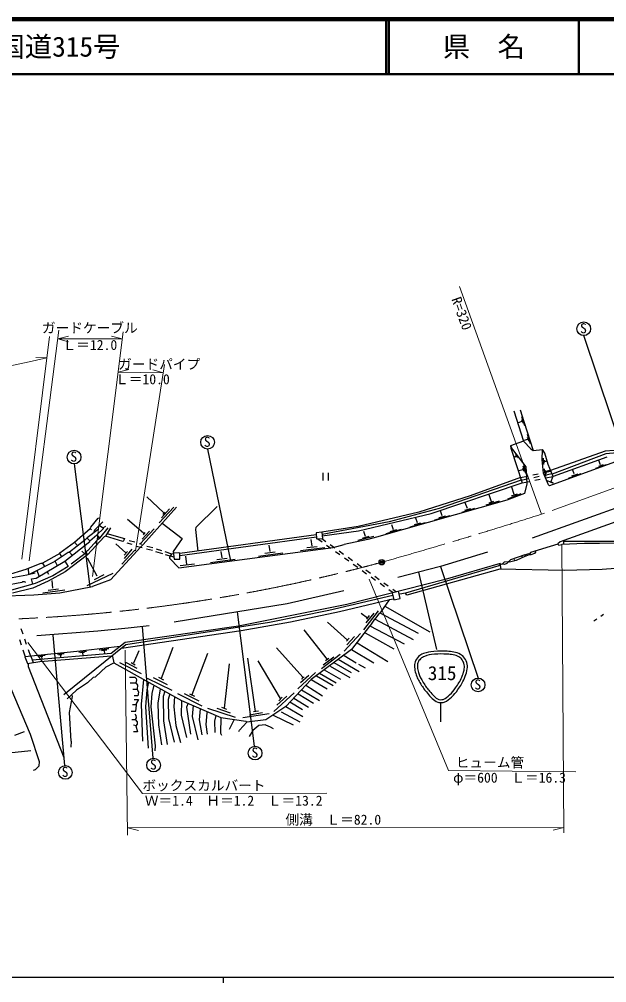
# Model space of a CAD drawing. Units: millimetres, scale not verified. Extents: x 40000 to 680000, y 20000 to 380000.
# Drawn here: x 230722 to 338072, y 204000 to 380000 of the extents above; entities that cross this region are included whole.
import ezdxf
from ezdxf.enums import TextEntityAlignment as Align

# ---------------------------------------------------------------- set-up
doc = ezdxf.new("R2010")
doc.units = ezdxf.units.MM
doc.header["$LTSCALE"] = 1000
doc.header["$PDMODE"] = 32
doc.header["$PDSIZE"] = 500
doc.linetypes.add('CHAIN', pattern=[18.5, 12, -1.5, 3.5, -1.5])
for name, color, linetype, lineweight in [('M-BGD', 7, 'Continuous', 25), ('M-BMK', 2, 'CHAIN', 13), ('M-BMK-SRVR', 3, 'Continuous', 25), ('M-STR-HTXT', 7, 'Continuous', 13), ('M-STR-STRC', 7, 'Continuous', 25), ('M-TTL', 2, 'Continuous', 140), ('M-TTL-BAND', 7, 'Continuous', 25), ('M-TTL-LINE', 7, 'Continuous', 50)]:
    doc.layers.add(name, color=color, linetype=linetype, lineweight=lineweight)
doc.layers.add('M-TTL-TXT', color=7, linetype='Continuous')
doc.styles.add('ＭＳ ゴシック', font='')
doc.styles.get('ＭＳ ゴシック').set_extended_font_data('MS Gothic')

msp = doc.modelspace()

# ---------------------------------------------------------------- linework, layer by layer
at = {"layer": 'M-BGD'}
for p, q in [((341413, 299773), (333867, 322213)), ((321082, 308497), (322860, 302909)), ((322268, 308667), (322945, 306550)), ((322562, 306523), (321877, 306297)), ((322493, 307451), (323065, 305802)), ((322519, 306915), (322774, 306198)), ((322945, 306550), (324638, 301216)), ((389408, 306042), (329549, 284537)), ((322860, 302909), (320490, 302063)), ((322860, 302909), (324215, 301555)), ((323600, 303251), (322916, 303025)), ((323531, 304179), (324103, 302531)), ((323557, 303644), (323812, 302926)), ((373576, 302909), (324469, 285214)), ((265118, 301470), (269337, 281047)), ((320490, 302063), (320574, 301639)), ((320490, 302063), (320828, 301385)), ((320574, 301639), (322606, 295289)), ((320828, 301385), (323284, 298253)), ((324215, 301555), (324638, 301216)), ((324638, 301216), (326332, 301385)), ((326247, 299523), (326332, 301385)), ((326755, 300708), (326332, 301385)), ((337762, 301131), (327823, 297553)), ((339455, 301216), (337762, 301131)), ((321453, 300139), (321168, 299968)), ((321386, 300525), (321873, 299887)), ((321411, 300292), (321600, 300019)), ((326501, 297067), (326247, 299523)), ((326445, 299796), (326507, 298696)), ((326613, 299452), (326640, 299036)), ((326710, 299248), (327032, 299286)), ((327348, 298676), (326755, 300708)), ((337931, 300623), (328089, 296923)), ((341656, 299861), (328110, 294951)), ((338100, 300031), (328267, 296503)), ((336945, 298619), (336625, 299375)), ((339963, 300793), (337931, 300623)), ((240734, 298761), (243638, 276314)), ((322737, 297718), (322016, 297481)), ((322700, 298014), (322908, 297431)), ((322752, 298450), (323225, 297093)), ((323284, 298253), (323368, 297406)), ((326539, 297194), (327855, 297476)), ((326590, 297915), (326944, 296517)), ((326843, 297644), (326996, 297031)), ((326985, 297433), (327037, 297454)), ((327037, 297454), (327675, 297637)), ((328267, 296503), (327348, 298676)), ((332140, 296949), (331880, 297636)), ((336079, 297971), (338045, 298697)), ((336633, 298369), (337467, 298665)), ((286170, 297160), (286170, 295760)), ((287220, 295760), (287220, 297160)), ((322437, 295817), (307451, 290633)), ((322289, 296282), (313124, 292919)), ((322289, 296282), (323605, 296564)), ((322437, 295817), (323776, 296104)), ((323368, 297406), (323453, 295120)), ((324583, 296774), (325561, 296984)), ((324754, 296314), (325732, 296524)), ((324948, 295791), (325926, 296001)), ((327432, 294951), (326501, 297067)), ((326709, 296734), (328048, 297021)), ((326903, 296210), (328267, 296503)), ((327941, 295557), (328211, 296398)), ((331069, 296148), (333425, 296996)), ((331683, 296575), (332848, 296959)), ((306012, 289701), (322606, 295289)), ((320659, 294612), (321082, 293257)), ((322606, 295289), (323970, 295582)), ((323453, 295120), (323030, 293342)), ((328373, 295185), (327235, 295666)), ((327602, 294781), (327432, 294951)), ((328110, 294951), (327602, 294781)), ((327631, 295587), (328202, 295360)), ((254026, 292749), (257074, 289871)), ((313124, 292919), (303726, 289955)), ((316557, 293161), (316969, 291924)), ((323030, 293342), (319812, 292157)), ((319987, 292411), (322437, 293342)), ((321683, 293248), (320607, 292896)), ((259445, 290887), (253349, 284029)), ((258937, 290887), (256312, 288008)), ((258175, 290548), (256736, 288939)), ((266896, 290971), (263001, 287161)), ((319812, 292157), (296021, 285383)), ((307451, 290633), (298307, 288177)), ((311637, 289957), (313978, 290670)), ((312116, 290316), (313250, 290654)), ((312626, 290602), (312230, 291694)), ((318400, 291972), (315981, 291255)), ((316581, 291662), (317470, 291950)), ((243782, 287246), (245136, 288855)), ((245136, 288855), (245390, 288939)), ((250508, 288660), (253450, 286189)), ((257282, 289980), (256944, 289557)), ((303726, 289955), (292634, 287331)), ((292719, 286569), (306012, 289701)), ((303478, 287985), (303177, 288885)), ((309418, 289314), (306615, 288519)), ((308612, 289247), (307395, 288929)), ((308019, 289278), (307717, 290178)), ((240818, 284452), (243697, 286992)), ((243697, 286992), (243782, 287246)), ((243697, 286992), (243951, 286738)), ((245983, 288177), (244459, 286653)), ((246068, 286907), (244967, 285891)), ((245390, 287500), (246068, 287077)), ((246914, 287077), (245390, 285214)), ((246491, 287331), (246068, 287077)), ((246068, 287077), (246068, 286907)), ((247422, 287077), (246491, 285553)), ((255351, 286905), (252841, 284198)), ((256859, 287977), (260461, 285129)), ((263001, 287161), (262916, 286823)), ((292634, 287331), (286030, 286315)), ((298307, 288177), (286066, 285898)), ((299091, 286736), (298789, 287636)), ((304877, 288022), (302074, 287226)), ((304071, 287954), (302854, 287637)), ((243104, 285299), (242681, 284875)), ((243059, 285253), (243612, 284706)), ((245136, 286823), (243104, 285299)), ((246237, 285468), (243189, 282166)), ((243612, 284706), (244882, 285807)), ((244459, 286653), (244374, 286315)), ((244882, 285807), (245390, 285214)), ((244967, 285891), (245052, 285637)), ((245052, 285637), (244967, 284875)), ((245390, 285129), (244967, 284875)), ((245390, 285214), (245390, 285129)), ((246491, 285553), (246237, 285468)), ((249624, 284621), (246491, 285553)), ((246745, 286061), (249962, 285129)), ((249962, 285129), (249793, 284706)), ((254529, 286516), (253180, 285045)), ((253685, 286222), (253346, 285799)), ((260461, 285129), (258852, 282759)), ((284980, 285814), (260038, 282420)), ((285009, 285383), (260038, 281997)), ((262916, 286823), (263340, 282843)), ((286030, 286315), (284954, 286205)), ((284954, 286205), (285029, 285075)), ((285029, 285075), (286131, 285135)), ((286030, 286315), (286131, 285135)), ((286030, 285129), (286739, 284624)), ((286088, 285645), (292719, 286569)), ((295527, 285521), (292607, 284760)), ((294604, 285488), (293387, 285171)), ((294011, 285519), (293709, 286419)), ((296021, 285383), (294412, 284960)), ((300490, 286772), (297686, 285977)), ((299684, 286705), (298467, 286388)), ((238109, 282505), (240818, 284452)), ((239040, 280981), (243612, 284621)), ((242681, 284875), (239887, 282674)), ((240818, 284452), (241326, 283944)), ((242766, 285045), (242681, 284875)), ((244967, 284875), (243274, 282928)), ((243612, 284621), (243612, 284706)), ((244713, 284452), (244882, 283944)), ((252926, 283605), (247422, 277594)), ((248354, 284198), (250216, 282505)), ((249793, 284706), (249624, 284621)), ((250386, 284367), (251317, 284113)), ((250809, 284791), (251825, 284537)), ((252164, 283775), (253180, 283521)), ((253095, 284029), (252672, 284198)), ((253349, 284029), (252926, 283605)), ((254026, 283775), (255127, 283521)), ((259868, 279795), (288062, 283521)), ((276554, 282758), (276390, 283952)), ((282108, 282943), (286590, 283516)), ((283279, 283493), (285151, 283715)), ((284238, 283774), (284074, 284967)), ((285268, 285088), (286056, 284527)), ((286870, 283946), (287685, 283366)), ((287553, 284044), (288368, 283464)), ((288062, 283521), (290094, 284029)), ((294412, 284960), (290094, 284029)), ((329126, 284113), (324130, 282589)), ((329549, 284537), (329126, 284198)), ((329126, 284198), (329126, 284113)), ((329126, 284113), (329295, 283944)), ((329295, 283944), (329888, 284029)), ((329888, 284113), (334036, 284283)), ((336746, 284621), (330142, 284621)), ((330142, 284621), (330142, 284198)), ((334036, 284283), (336746, 284283)), ((339794, 284621), (336746, 284621)), ((336746, 284283), (340894, 284367)), ((238109, 282420), (234976, 280642)), ((237262, 281065), (239633, 282674)), ((238109, 282420), (238109, 282505)), ((238448, 281912), (238109, 282420)), ((243189, 282166), (239125, 279033)), ((239633, 282674), (239887, 282674)), ((239887, 282674), (240395, 282081)), ((242935, 282505), (240226, 280473)), ((242173, 282843), (242681, 282335)), ((243020, 282843), (242935, 282505)), ((242935, 282505), (243189, 282166)), ((243274, 282928), (243020, 282843)), ((249454, 280473), (251825, 283013)), ((251317, 283182), (249878, 281489)), ((250470, 282759), (249878, 282081)), ((253942, 283267), (255042, 283013)), ((255635, 282759), (256905, 282420)), ((255720, 283267), (256736, 282928)), ((257328, 282759), (258514, 282335)), ((257413, 282251), (258937, 281827)), ((258514, 282335), (258175, 281743)), ((258175, 281743), (258175, 281573)), ((258514, 282335), (258852, 282420)), ((258852, 282759), (259022, 281404)), ((258852, 282420), (258937, 282505)), ((258937, 282505), (259868, 282589)), ((259868, 282589), (260038, 282420)), ((260038, 281404), (260038, 282420)), ((261075, 281916), (261308, 280388)), ((267805, 281602), (267641, 282796)), ((274424, 281927), (278906, 282501)), ((275594, 282477), (277466, 282700)), ((288499, 282786), (289313, 282206)), ((289182, 282883), (289997, 282303)), ((290128, 281625), (290942, 281045)), ((290811, 281723), (291625, 281143)), ((316256, 282674), (307705, 280049)), ((323114, 282166), (320490, 281235)), ((323199, 281912), (321506, 281150)), ((322522, 281912), (322691, 281658)), ((323284, 281912), (323114, 282166)), ((323792, 282335), (323199, 282166)), ((323199, 282166), (323199, 281912)), ((323876, 282166), (323284, 281912)), ((323961, 282166), (323792, 282335)), ((324130, 282589), (323876, 282251)), ((323876, 282251), (323876, 282166)), ((324215, 282166), (323961, 282166)), ((324892, 282420), (324215, 282166)), ((325146, 282759), (324892, 282420)), ((232098, 279626), (234722, 280642)), ((232690, 278695), (237262, 280981)), ((233791, 277933), (239040, 280981)), ((234722, 280642), (234976, 280642)), ((234976, 280642), (235315, 280049)), ((239633, 280049), (236839, 278356)), ((237262, 280981), (237262, 281065)), ((237686, 280134), (237262, 280981)), ((239040, 280981), (239633, 280049)), ((244958, 278286), (243167, 281586)), ((258175, 281573), (259868, 279795)), ((259022, 281404), (260038, 281404)), ((262747, 280473), (260122, 280134)), ((265675, 280771), (270157, 281345)), ((266845, 281321), (268718, 281544)), ((291757, 280465), (292571, 279884)), ((292440, 280562), (293254, 279982)), ((307705, 280049), (299916, 278017)), ((318373, 280134), (301270, 275139)), ((307705, 280049), (314563, 259645)), ((318627, 280557), (308552, 277679)), ((318796, 280473), (318373, 280134)), ((318796, 279541), (318627, 280557)), ((319389, 280388), (318796, 280473)), ((319304, 280811), (318966, 280473)), ((320066, 280896), (319304, 280811)), ((319812, 280557), (319389, 280388)), ((320490, 281235), (319812, 280557)), ((320320, 280811), (320066, 280896)), ((321506, 281150), (320320, 280811)), ((321167, 281404), (321252, 281150)), ((343350, 279965), (337254, 279457)), ((232098, 278441), (224478, 277086)), ((228372, 278441), (232013, 279541)), ((232013, 279541), (232098, 279626)), ((232098, 278525), (233622, 278864)), ((232352, 279626), (232436, 278695)), ((236839, 278356), (233622, 276917)), ((233960, 279372), (234299, 278356)), ((235823, 279033), (236077, 278610)), ((239125, 279033), (235992, 277340)), ((247813, 278766), (243039, 276484)), ((246187, 278532), (244396, 277607)), ((293385, 279304), (294200, 278724)), ((294069, 279402), (294883, 278821)), ((295014, 278143), (295829, 277563)), ((295697, 278241), (296512, 277661)), ((318542, 279541), (301524, 274800)), ((330311, 279287), (318542, 279541)), ((337254, 279457), (330311, 279287)), ((231166, 277086), (227949, 276493)), ((233622, 276917), (228880, 275562)), ((231336, 277255), (231166, 277086)), ((231674, 277255), (231336, 277255)), ((231928, 277086), (231674, 277255)), ((232944, 277763), (233791, 277933)), ((233198, 276832), (232944, 277763)), ((235992, 277340), (233198, 276070)), ((236873, 276101), (236709, 277458)), ((238109, 275223), (244120, 276409)), ((247422, 277594), (244120, 276409)), ((308552, 277679), (290602, 273107)), ((296643, 276983), (297457, 276403)), ((297326, 277080), (298141, 276500)), ((220583, 274377), (233368, 274885)), ((233198, 276070), (229473, 275139)), ((233368, 274885), (238109, 275223)), ((235048, 275246), (239061, 275761)), ((236031, 275703), (237903, 275960)), ((290010, 275562), (279680, 273191)), ((298984, 274715), (287300, 272006)), ((298272, 275822), (299060, 275261)), ((298877, 275214), (299171, 273965)), ((298955, 275920), (299664, 275415)), ((300339, 274207), (300028, 275508)), ((301270, 275139), (300254, 274969)), ((301524, 274800), (301270, 275139)), ((279680, 273191), (259022, 269889)), ((290602, 273107), (270790, 269127)), ((298222, 273869), (289248, 271752)), ((298307, 273953), (296698, 271583)), ((299154, 274038), (298307, 273953)), ((299171, 273965), (300339, 274207)), ((270537, 271730), (273669, 247199)), ((287300, 272006), (276463, 269805)), ((289248, 271752), (280273, 269889)), ((293227, 271498), (294328, 270651)), ((296275, 271921), (293650, 268450)), ((295513, 271498), (294074, 269720)), ((294666, 271075), (294158, 270397)), ((295767, 270397), (296614, 271583)), ((296614, 271583), (303641, 267857)), ((297545, 272768), (305758, 268111)), ((337508, 271244), (337000, 270905)), ((276463, 269805), (250216, 265741)), ((280273, 269889), (271298, 268281)), ((287046, 269889), (290687, 266587)), ((294836, 269127), (295682, 270397)), ((295682, 270397), (295767, 270397)), ((295767, 270397), (302710, 266672)), ((336238, 270397), (335730, 270059)), ((231031, 268683), (231358, 267738)), ((245052, 268196), (233960, 267349)), ((250640, 268789), (245052, 268196)), ((271298, 268281), (249396, 265080)), ((270790, 269127), (250047, 266164)), ((254450, 269212), (250640, 268789)), ((253180, 269071), (255116, 245004)), ((282728, 268450), (286962, 263031)), ((293058, 267773), (290094, 264555)), ((294751, 269127), (291449, 264894)), ((293904, 267942), (299154, 264979)), ((294836, 269127), (294751, 269127)), ((301101, 265825), (294836, 269127)), ((230739, 266696), (231066, 265750)), ((231685, 266793), (232011, 265847)), ((236839, 267519), (238979, 243667)), ((250047, 266164), (247507, 264132)), ((291026, 266926), (290518, 266418)), ((291957, 267265), (290602, 265741)), ((292465, 266079), (298053, 262693)), ((231392, 264805), (231827, 263546)), ((241834, 264555), (231759, 263539)), ((232338, 264902), (232773, 263642)), ((247507, 264132), (233075, 262943)), ((237680, 263999), (238897, 264129)), ((250216, 265741), (238871, 256597)), ((241623, 264416), (243020, 264551)), ((249093, 265401), (241834, 264555)), ((241935, 264302), (242670, 264381)), ((242288, 264281), (242347, 263761)), ((245348, 264826), (247097, 265055)), ((245757, 264680), (246735, 264824)), ((246228, 264669), (246279, 264061)), ((252587, 264640), (251571, 262354)), ((258782, 265233), (256651, 259560)), ((265118, 264132), (262239, 256597)), ((277733, 265148), (282559, 259814)), ((291449, 264894), (284083, 259391)), ((291449, 264894), (295513, 262439)), ((227102, 262523), (232690, 249400)), ((231759, 263539), (232223, 262333)), ((232223, 262333), (234468, 262693)), ((232352, 262354), (232352, 261761)), ((232828, 263647), (233233, 262495)), ((234234, 263695), (235451, 263825)), ((234468, 262693), (247592, 263709)), ((234481, 263605), (235034, 263664)), ((234783, 263587), (234825, 263098)), ((237927, 263909), (238480, 263968)), ((238229, 263891), (238271, 263402)), ((246576, 261677), (248015, 262439)), ((247592, 263709), (247761, 263624)), ((247761, 263624), (248015, 262439)), ((248015, 262439), (260376, 255581)), ((249031, 262523), (253010, 260491)), ((250301, 262439), (250132, 262439)), ((252248, 261423), (250301, 262439)), ((251148, 262523), (251910, 262100)), ((269097, 262269), (268166, 254141)), ((272399, 263285), (273838, 253549)), ((274346, 262777), (278410, 255919)), ((289332, 263963), (285946, 261338)), ((288232, 263455), (286284, 262015)), ((287300, 263201), (286708, 262777)), ((287639, 263031), (287893, 262777)), ((288232, 262523), (291364, 260661)), ((288994, 263116), (292804, 260830)), ((290094, 263793), (292296, 262439)), ((232352, 261761), (238871, 245167)), ((244628, 259899), (246576, 261677)), ((284845, 260661), (281628, 257697)), ((285607, 260576), (288655, 258798)), ((286454, 261169), (289417, 259475)), ((287554, 261846), (291110, 259729)), ((292719, 262185), (293904, 261507)), ((243189, 258798), (241157, 257443)), ((243189, 258798), (244290, 259814)), ((244290, 259814), (244628, 259899)), ((250894, 259814), (251825, 259814)), ((250978, 258798), (251994, 258798)), ((251825, 259814), (252079, 259560)), ((252164, 259306), (251994, 258798)), ((251994, 258798), (252333, 258375)), ((252079, 259560), (252164, 259306)), ((253434, 259391), (253010, 254903)), ((254111, 259645), (258598, 257443)), ((254111, 257528), (254371, 258912)), ((255212, 259729), (257752, 258459)), ((256143, 259814), (257074, 259306)), ((284083, 259391), (279426, 254480)), ((283660, 260153), (282136, 258798)), ((282559, 259814), (282305, 259391)), ((282559, 259814), (282813, 259814)), ((284083, 259391), (286962, 257697)), ((285014, 260068), (288062, 258290)), ((241157, 257443), (239464, 255835)), ((251486, 257613), (252248, 257613)), ((252333, 258375), (252248, 257613)), ((252248, 257613), (252502, 257105)), ((252502, 257105), (252418, 256427)), ((253857, 254395), (254111, 257528)), ((255296, 258375), (254958, 256851)), ((256482, 257697), (256058, 255073)), ((257328, 257274), (256990, 256258)), ((282305, 257528), (285607, 255581)), ((283067, 258375), (286115, 256427)), ((239887, 253379), (240480, 256258)), ((240480, 256258), (240395, 256512)), ((252418, 256427), (251740, 256427)), ((251740, 255750), (252502, 255750)), ((252502, 255750), (252079, 254988)), ((254958, 256851), (254788, 254395)), ((256990, 256258), (257074, 251855)), ((258260, 256766), (257921, 255750)), ((257921, 255750), (258006, 252279)), ((259106, 256258), (258937, 254395)), ((259614, 256851), (264102, 254565)), ((260376, 255581), (260292, 252871)), ((260376, 255581), (267573, 252448)), ((260884, 256851), (263509, 255496)), ((261816, 256766), (262747, 256343)), ((280950, 256935), (277225, 253549)), ((279596, 256343), (277818, 254734)), ((278791, 256180), (278156, 255496)), ((280188, 255327), (282474, 253887)), ((280866, 256004), (283575, 254311)), ((281712, 256766), (284506, 255073)), ((251148, 253633), (251994, 253633)), ((251402, 254819), (252079, 254819)), ((251994, 253633), (252164, 254734)), ((252079, 254988), (252079, 254819)), ((252164, 254734), (252079, 254819)), ((253010, 254903), (253264, 248130)), ((254365, 246860), (253857, 254395)), ((254788, 254395), (255550, 247283)), ((256058, 255073), (256143, 251093)), ((258937, 254395), (259360, 251009)), ((261562, 255073), (261308, 254311)), ((261308, 254311), (261985, 249400)), ((262493, 254649), (262324, 252617)), ((263763, 254057), (263594, 252025)), ((265033, 253295), (265118, 253464)), ((265118, 254141), (270198, 252533)), ((266811, 254141), (269266, 253295)), ((267658, 254311), (268589, 253972)), ((274461, 253629), (273500, 253464)), ((279426, 254480), (275786, 252025)), ((278580, 253464), (281966, 251686)), ((279426, 254480), (282559, 252617)), ((240226, 248130), (239887, 253379)), ((251317, 252109), (251910, 252109)), ((251825, 253041), (251994, 252787)), ((252079, 252363), (251910, 252109)), ((251910, 252109), (252248, 251686)), ((251994, 252787), (252079, 252363)), ((252248, 251686), (252248, 251263)), ((257074, 251855), (257752, 247537)), ((258006, 252279), (259022, 247961)), ((260292, 252871), (261308, 248807)), ((262324, 252617), (263340, 248384)), ((263594, 252025), (264102, 249315)), ((264864, 251178), (265033, 253295)), ((266642, 252787), (266388, 251771)), ((266388, 251771), (266472, 249739)), ((267573, 252448), (267488, 249569)), ((267573, 252448), (272145, 251771)), ((269944, 251940), (269097, 250247)), ((276378, 253125), (271552, 252363)), ((272145, 251771), (272314, 251601)), ((275786, 252025), (272314, 251601)), ((275193, 253295), (272822, 252871)), ((277140, 252871), (280781, 251093)), ((251571, 251093), (252079, 251009)), ((252248, 251263), (251994, 250924)), ((251994, 250924), (252333, 249823)), ((256143, 251093), (256736, 247453)), ((259360, 251009), (260207, 247876)), ((265118, 249400), (264864, 251178)), ((270875, 249908), (270960, 250162)), ((270960, 250162), (272314, 251601)), ((273415, 250077), (272738, 248977)), ((274516, 251009), (273415, 250077)), ((275701, 251093), (274516, 251009)), ((275701, 251093), (276548, 250755)), ((276548, 250755), (277140, 250416)), ((229896, 249231), (231674, 249908)), ((232690, 249400), (234384, 244405)), ((252333, 249823), (251571, 249823)), ((267488, 249569), (267658, 249231)), ((228796, 246013), (232860, 246437)), ((240226, 248130), (240141, 247029)), ((255550, 247283), (255466, 246352)), ((233622, 242881), (233283, 242796)), ((234299, 243558), (233622, 242881)), ((234384, 244405), (234299, 243558)), ((250555, 232297), (250470, 232213))]:
    msp.add_line(p, q, dxfattribs=at)
for centre in [(333872, 323463), (265122, 302720), (240738, 300011), (314563, 258395), (273826, 245949), (255272, 243764), (239145, 242428)]:
    msp.add_circle(centre, 1250, dxfattribs=at)
at = {"layer": 'M-BMK'}
msp.add_line((391551, 313265), (326137, 289584), dxfattribs=at)
for centre, radius, start, end in [((52613, 1146407), 899423, 285.76373, 287.70468), ((217413, 573319), 303131, 266.45184, 285.21354)]:
    msp.add_arc(centre, radius, start, end, dxfattribs=at)
at = {"layer": 'M-BMK-SRVR'}
msp.add_circle((296960, 280812), 500, dxfattribs=at)
msp.add_point((296960, 280812), dxfattribs=at)
at = {"layer": 'M-STR-HTXT'}
for p, q in [((311155, 331191), (326137, 289584)), ((237940, 323229), (232534, 281046)), ((237770, 321621), (239702, 322138)), ((249708, 322891), (244120, 278187)), ((249539, 321621), (247607, 322138)), ((236246, 322044), (231201, 281363)), ((237770, 321621), (249539, 321621)), ((237770, 321621), (239702, 321103)), ((235762, 318138), (233764, 318188)), ((257244, 316964), (251943, 282871)), ((248777, 315525), (250714, 316023)), ((248777, 315525), (257074, 315440)), ((257074, 315440), (255148, 315977)), ((330226, 231366), (329888, 284113)), ((294662, 277746), (309144, 242796)), ((232302, 266123), (253222, 238571)), ((250047, 264725), (250470, 230943)), ((309144, 242796), (332405, 242547)), ((253222, 238571), (286900, 238640)), ((330226, 232382), (250555, 232297)), ((330226, 232382), (328295, 231862)), ((250555, 232297), (252487, 231782))]:
    msp.add_line(p, q, dxfattribs=at)
msp.add_arc((193337, 493816), 180728, 244.72454, 283.5765, dxfattribs=at)
at = {"layer": 'M-STR-STRC'}
for p, q in [((303651, 278992), (306943, 264894)), ((307766, 251635), (307766, 255173))]:
    msp.add_line(p, q, dxfattribs=at)
for points in [[(306465, 264517), (307420, 264620), (307965, 264591), (308924, 264543), (309391, 264520), (309658, 264514), (310114, 264411), (310604, 264300), (310897, 264243), (311330, 263988), (311677, 263783), (311862, 263627), (312097, 263300), (312372, 262917), (312488, 262654), (312573, 262190), (312656, 261732), (312603, 261458), (312520, 261000), (312419, 260444), (312299, 260142), (312070, 259625), (311690, 258766), (311422, 258303), (310881, 257536), (310479, 256968), (310233, 256654), (309717, 256188), (309249, 255765), (308977, 255503), (308395, 255262), (308230, 255194), (308124, 255192), (307946, 255183), (307656, 255168), (307479, 255139), (307205, 255236), (306743, 255398), (306543, 255628), (306174, 255950), (305794, 256281), (305621, 256511), (305301, 256901), (304791, 257525), (304499, 257876), (304085, 258567), (303656, 259285), (303410, 259700), (303160, 260498), (303025, 260927), (302993, 261185), (302975, 261635), (302959, 262018), (302928, 262251), (303054, 262613), (303201, 263035), (303369, 263252), (303688, 263565), (303977, 263847), (304187, 263968), (304561, 264120), (305265, 264406), (305710, 264435), (306465, 264517)], [(306573, 263999), (307476, 264096), (307991, 264062), (308897, 264015), (309329, 263992), (309575, 263988), (309996, 263892), (310424, 263796), (310679, 263746), (311056, 263524), (311328, 263364), (311474, 263241), (311657, 262985), (311878, 262677), (311972, 262466), (312040, 262093), (312110, 261709), (312065, 261479), (311995, 261095), (311903, 260588), (311794, 260312), (311585, 259840), (311221, 259019), (310965, 258576), (310447, 257842), (310072, 257311), (309842, 257018), (309360, 256583), (308946, 256208), (308704, 255976), (308188, 255762), (308089, 255721), (308025, 255720), (307918, 255714), (307710, 255704), (307583, 255683), (307387, 255752), (307000, 255888), (306833, 256081), (306523, 256350), (306169, 256659), (306008, 256873), (305711, 257237), (305219, 257836), (304938, 258174), (304540, 258840), (304136, 259515), (303905, 259906), (303669, 260657), (303550, 261034), (303522, 261261), (303506, 261656), (303494, 261960), (303469, 262146), (303569, 262434), (303684, 262764), (303816, 262934), (304066, 263179), (304297, 263405), (304464, 263501), (304763, 263623), (305432, 263894), (305855, 263923), (306573, 263999)]]:
    msp.add_open_spline(points, degree=3, knots=[0, 0, 0, 0, 1, 1, 1, 2, 2, 2, 3, 3, 3, 4, 4, 4, 5, 5, 5, 6, 6, 6, 7, 7, 7, 8, 8, 8, 9, 9, 9, 10, 10, 10, 11, 11, 11, 12, 12, 12, 13, 13, 13, 14, 14, 14, 15, 15, 15, 16, 16, 16, 17, 17, 17, 18, 18, 18, 19, 19, 19, 20, 20, 20, 21, 21, 21, 21], dxfattribs=at)
at = {"layer": 'M-TTL'}
msp.add_line((680000, 380000), (40000, 380000), dxfattribs=at)
at = {"layer": 'M-TTL-BAND'}
for p, q in [((40000, 205000), (579000, 205000)), ((268000, 205000), (268000, 204000))]:
    msp.add_line(p, q, dxfattribs=at)
at = {"layer": 'M-TTL-LINE'}
for p, q in [((297750, 380000), (297750, 370000)), ((298250, 380000), (298250, 370000)), ((333000, 380000), (333000, 370000)), ((40000, 370000), (680000, 370000))]:
    msp.add_line(p, q, dxfattribs=at)

# ---------------------------------------------------------------- texts
at = {"layer": 'M-BGD', "style": 'ＭＳ ゴシック'}
for p in [(333193, 322090), (264444, 301346), (240060, 298637), (313884, 257021), (273148, 244575), (254593, 242390), (238467, 241055)]:
    msp.add_text('S', height=1833, dxfattribs=at).set_placement(p, align=Align.BOTTOM_LEFT)
at = {"layer": 'M-STR-HTXT', "style": 'ＭＳ ゴシック'}
msp.add_text('R=320', height=1833, rotation=289.804, dxfattribs=at).set_placement((309155, 328693), align=Align.BOTTOM_LEFT)
for s, p in [('ガードケーブル', (234871, 322163)), ('Ｌ＝12.0', (238637, 319043)), ('ガードパイプ', (248788, 315525)), ('Ｌ＝10.0', (248237, 312779)), ('ヒューム管', (310483, 242782)), ('ボックスカルバート', (253222, 238571)), ('φ＝600\u3000Ｌ＝16.3', (310000, 240000)), ('Ｗ＝1.4\u3000Ｈ＝1.2\u3000Ｌ＝13.2', (253669, 235796)), ('側溝\u3000Ｌ＝82.0', (279359, 232328))]:
    msp.add_text(s, height=1833, dxfattribs=at).set_placement(p, align=Align.BOTTOM_LEFT)
at = {"layer": 'M-STR-STRC', "style": 'ＭＳ ゴシック'}
msp.add_text('315', height=2566, dxfattribs=at).set_placement((305374, 258507), align=Align.BOTTOM_LEFT)
at = {"layer": 'M-TTL-TXT', "style": 'ＭＳ ゴシック'}
msp.add_text('一般国道315号', height=3666, dxfattribs=at).set_placement((216734, 375000), align=Align.MIDDLE_LEFT)
msp.add_text('県\u3000名', height=3666, dxfattribs=at).set_placement((315625, 375000), align=Align.MIDDLE_CENTER)

doc.saveas('drawing.dxf')
